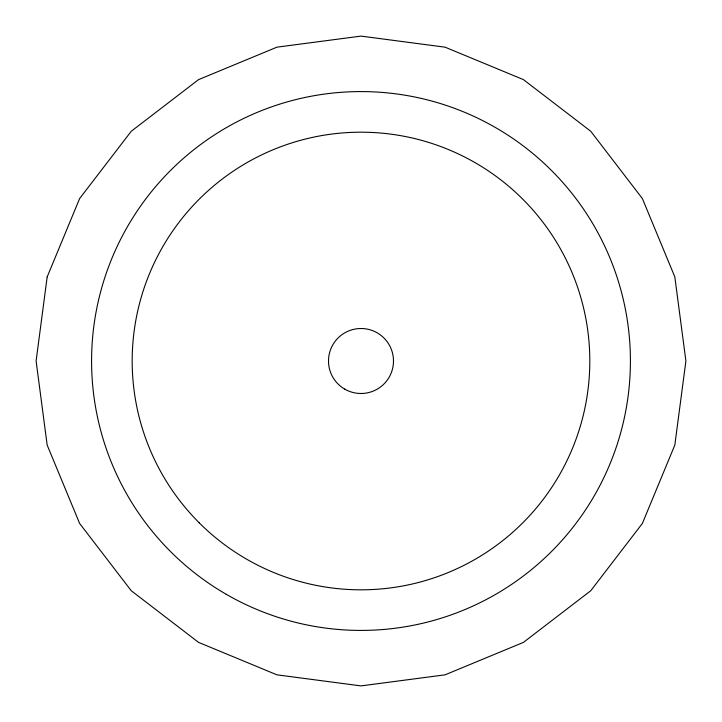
<?xml version="1.0" encoding="UTF-8"?>
<svg xmlns="http://www.w3.org/2000/svg" width="722" height="722" viewBox="0 0 722 722"><rect width="100%" height="100%" fill="white"/><g stroke="black" fill="none" stroke-linecap="round" stroke-linejoin="round"><path stroke-width="1.08" d="M47.174 276.914L36.1 361L47.174 445.086L79.628 523.45L131.26 590.74L198.55 642.372L276.914 674.826L361 685.9L445.086 674.826L523.45 642.372L590.74 590.74L642.372 523.45L674.826 445.086L685.9 361L674.826 276.914L642.372 198.55L590.74 131.26L523.45 79.628L445.086 47.174L361 36.1L276.914 47.174L198.55 79.628L131.26 131.26L79.628 198.55L47.174 276.914M199.2 522.8A228.811 228.811 0 0 0 582.013 420.222A228.811 228.811 0 0 0 301.778 139.987A228.811 228.811 0 0 0 199.2 522.8M226.293 594.323A269.414 269.414 0 0 0 630.414 361A269.414 269.414 0 0 0 226.293 127.677A269.414 269.414 0 0 0 226.293 594.323M344.755 389.14A32.49 32.49 0 0 0 393.49 361A32.49 32.49 0 0 0 344.755 332.86A32.49 32.49 0 0 0 344.755 389.14"/></g></svg>
